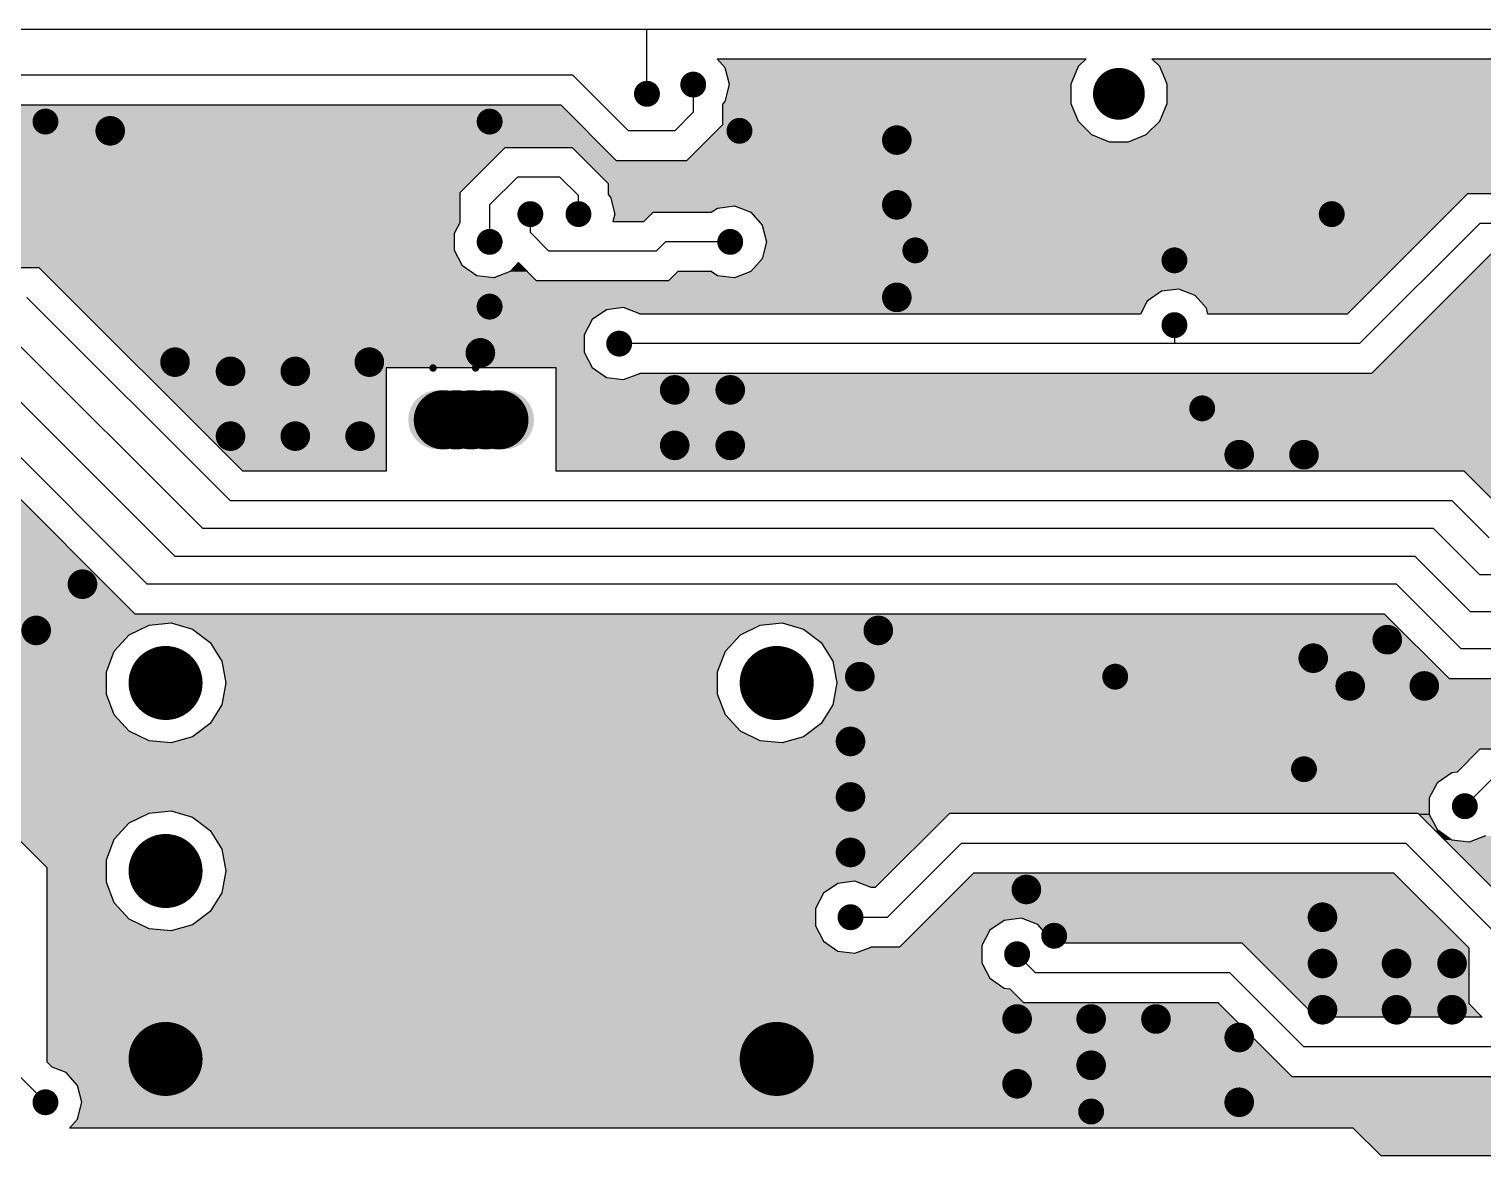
# Model space of a CAD drawing. Extents: x 295 to 953, y 10 to 290.
# Drawn here: x 579 to 643.8, y 188.2 to 238.5 of the extents above; entities that cross this region are included whole.
import ezdxf

# ---------------------------------------------------------------- set-up
doc = ezdxf.new("R2010")
doc.units = 0
doc.header["$LTSCALE"] = 5
doc.header["$MEASUREMENT"] = 0
doc.layers.get('0').update_dxf_attribs({"linetype": 'CONTINUOUS', "lineweight": 25})
doc.layers.add('19_SOLD_GBR', color=4, linetype='CONTINUOUS')

msp = doc.modelspace()

# ---------------------------------------------------------------- linework, layer by layer
at = {"color": 7}
for points, const_width in [([(608.891, 235.975, -1), (608.314, 235.975, -1)], 0.577), ([(628.155, 235.563, -1), (627, 235.563, -1)], 1.155), ([(606.829, 235.563, -1), (606.251, 235.563, -1)], 0.577), ([(580.016, 234.325, -1), (579.439, 234.325, -1)], 0.577), ([(599.816, 234.325, -1), (599.239, 234.325, -1)], 0.577), ([(582.945, 233.913, -1), (582.285, 233.913, -1)], 0.66), ([(610.954, 233.913, -1), (610.376, 233.913, -1)], 0.577), ([(618.008, 233.5, -1), (617.348, 233.5, -1)], 0.66), ([(601.631, 230.2, -1), (601.054, 230.2, -1)], 0.577), ([(603.776, 230.2, -1), (603.199, 230.2, -1)], 0.577), ([(618.008, 230.613, -1), (617.348, 230.613, -1)], 0.66), ([(637.354, 230.2, -1), (636.776, 230.2, -1)], 0.577), ([(599.816, 228.962, -1), (599.239, 228.962, -1)], 0.577), ([(610.541, 228.962, -1), (609.964, 228.962, -1)], 0.577), ([(618.791, 228.583, -1), (618.214, 228.583, -1)], 0.577), ([(630.341, 228.138, -1), (629.764, 228.138, -1)], 0.577), ([(618.008, 226.488, -1), (617.348, 226.488, -1)], 0.66), ([(599.816, 226.075, -1), (599.239, 226.075, -1)], 0.577), ([(630.341, 225.25, -1), (629.764, 225.25, -1)], 0.577), ([(605.591, 224.425, -1), (605.014, 224.425, -1)], 0.577), ([(585.833, 223.6, -1), (585.173, 223.6, -1)], 0.66), ([(594.495, 223.6, -1), (593.835, 223.6, -1)], 0.66), ([(599.445, 224.013, -1), (598.785, 224.013, -1)], 0.66), ([(588.308, 223.188, -1), (587.648, 223.188, -1)], 0.66), ([(591.195, 223.188, -1), (590.535, 223.188, -1)], 0.66), ([(597.087, 223.339, -1), (596.922, 223.339, -1)], 0.165), ([(598.985, 223.339, -1), (598.82, 223.339, -1)], 0.165), ([(608.108, 222.363, -1), (607.448, 222.363, -1)], 0.66), ([(610.583, 222.363, -1), (609.923, 222.363, -1)], 0.66), ([(598.125, 221.029, -1), (596.805, 221.029, -1)], 1.32), ([(598.703, 221.029, -1), (597.383, 221.029, -1)], 1.32), ([(599.363, 221.029, -1), (598.043, 221.029, -1)], 1.32), ([(600.023, 221.029, -1), (598.703, 221.029, -1)], 1.32), ([(600.6, 221.029, -1), (599.28, 221.029, -1)], 1.32), ([(631.579, 221.538, -1), (631.001, 221.538, -1)], 0.577), ([(588.308, 220.3, -1), (587.648, 220.3, -1)], 0.66), ([(591.195, 220.3, -1), (590.535, 220.3, -1)], 0.66), ([(594.083, 220.3, -1), (593.423, 220.3, -1)], 0.66), ([(608.108, 219.888, -1), (607.448, 219.888, -1)], 0.66), ([(610.583, 219.888, -1), (609.923, 219.888, -1)], 0.66), ([(633.27, 219.475, -1), (632.61, 219.475, -1)], 0.66), ([(636.158, 219.475, -1), (635.498, 219.475, -1)], 0.66), ([(581.708, 213.7, -1), (581.048, 213.7, -1)], 0.66), ([(579.645, 211.638, -1), (578.985, 211.638, -1)], 0.66), ([(617.183, 211.638, -1), (616.523, 211.638, -1)], 0.66), ([(639.87, 211.225, -1), (639.21, 211.225, -1)], 0.66), ([(585.907, 209.294, -1), (584.257, 209.294, -1)], 1.65), ([(613.148, 209.294, -1), (611.498, 209.294, -1)], 1.65), ([(636.57, 210.4, -1), (635.91, 210.4, -1)], 0.66), ([(616.358, 209.575, -1), (615.698, 209.575, -1)], 0.66), ([(627.701, 209.575, -1), (627.124, 209.575, -1)], 0.577), ([(638.22, 209.163, -1), (637.56, 209.163, -1)], 0.66), ([(641.52, 209.163, -1), (640.86, 209.163, -1)], 0.66), ([(615.945, 206.688, -1), (615.285, 206.688, -1)], 0.66), ([(636.116, 205.45, -1), (635.539, 205.45, -1)], 0.577), ([(615.945, 204.213, -1), (615.285, 204.213, -1)], 0.66), ([(643.286, 203.8, -1), (642.708, 203.8, -1)], 0.577), ([(585.907, 200.912, -1), (584.257, 200.912, -1)], 1.65), ([(615.945, 201.738, -1), (615.285, 201.738, -1)], 0.66), ([(623.783, 200.088, -1), (623.123, 200.088, -1)], 0.66), ([(615.904, 198.85, -1), (615.326, 198.85, -1)], 0.577), ([(636.983, 198.85, -1), (636.323, 198.85, -1)], 0.66), ([(624.979, 198.025, -1), (624.401, 198.025, -1)], 0.577), ([(623.329, 197.2, -1), (622.751, 197.2, -1)], 0.577), ([(636.983, 196.788, -1), (636.323, 196.788, -1)], 0.66), ([(640.283, 196.788, -1), (639.623, 196.788, -1)], 0.66), ([(642.758, 196.788, -1), (642.098, 196.788, -1)], 0.66), ([(636.983, 194.725, -1), (636.323, 194.725, -1)], 0.66), ([(640.283, 194.725, -1), (639.623, 194.725, -1)], 0.66), ([(642.758, 194.725, -1), (642.098, 194.725, -1)], 0.66), ([(623.37, 194.313, -1), (622.71, 194.313, -1)], 0.66), ([(626.67, 194.313, -1), (626.01, 194.313, -1)], 0.66), ([(629.558, 194.313, -1), (628.898, 194.313, -1)], 0.66), ([(585.907, 192.531, -1), (584.257, 192.531, -1)], 1.65), ([(613.148, 192.531, -1), (611.498, 192.531, -1)], 1.65), ([(633.27, 193.488, -1), (632.61, 193.488, -1)], 0.66), ([(626.67, 192.25, -1), (626.01, 192.25, -1)], 0.66), ([(623.37, 191.425, -1), (622.71, 191.425, -1)], 0.66), ([(580.016, 190.6, -1), (579.439, 190.6, -1)], 0.577), ([(633.27, 190.6, -1), (632.61, 190.6, -1)], 0.66), ([(626.629, 190.188, -1), (626.051, 190.188, -1)], 0.577)]:
    msp.add_lwpolyline(points, format="xyb", close=True, dxfattribs=dict(at, const_width=const_width))
at = {"layer": '19_SOLD_GBR', "color": 7}
for p, q in [((547.553, 238.45), (606.54, 238.45)), ((606.54, 238.45), (718.74, 238.45)), ((606.54, 235.563), (606.54, 238.45)), ((609.673, 237.13), (626.111, 237.13)), ((610.031, 236.726), (609.673, 237.13)), ((610.218, 235.975), (610.031, 236.726)), ((625.759, 236.779), (625.433, 235.99)), ((626.111, 237.13), (625.759, 236.779)), ((629.044, 237.13), (663.577, 237.13)), ((629.396, 236.779), (629.044, 237.13)), ((629.723, 235.99), (629.396, 236.779)), ((603.24, 236.388), (548.79, 236.388)), ((603.24, 236.388), (605.715, 233.913)), ((608.603, 235.975), (608.603, 234.738)), ((610.031, 235.224), (610.218, 235.975)), ((625.433, 235.99), (625.433, 235.135)), ((629.723, 235.135), (629.723, 235.99)), ((549.336, 235.068), (602.694, 235.068)), ((602.694, 235.068), (605.169, 232.593)), ((607.778, 233.913), (608.603, 234.738)), ((609.923, 235.1), (610.031, 235.224)), ((609.923, 234.191), (609.923, 235.1)), ((625.433, 235.135), (625.759, 234.348)), ((629.396, 234.348), (629.723, 235.135)), ((608.324, 232.593), (609.923, 234.191)), ((625.759, 234.348), (626.362, 233.744)), ((628.792, 233.744), (629.396, 234.348)), ((607.778, 233.913), (605.715, 233.913)), ((626.362, 233.744), (627.15, 233.418)), ((627.15, 233.418), (628.005, 233.418)), ((628.005, 233.418), (628.792, 233.744)), ((598.208, 231.159), (600.219, 233.17)), ((600.219, 233.17), (603.209, 233.17)), ((603.209, 233.17), (604.808, 231.571)), ((605.169, 232.593), (608.324, 232.593)), ((599.528, 230.613), (600.765, 231.85)), ((602.663, 231.85), (600.765, 231.85)), ((602.663, 231.85), (603.488, 231.025)), ((604.808, 231.571), (604.808, 231.074)), ((598.208, 229.821), (598.208, 231.159)), ((603.488, 230.2), (603.488, 231.025)), ((604.808, 231.074), (604.916, 230.951)), ((604.916, 230.951), (605.103, 230.2)), ((643.119, 231.108), (637.756, 225.745)), ((657.556, 231.108), (643.119, 231.108)), ((599.528, 230.613), (599.528, 228.962)), ((601.343, 229.375), (601.343, 230.2)), ((605.103, 230.2), (605.02, 229.87)), ((606.406, 229.87), (606.819, 230.283)), ((606.819, 230.283), (609.404, 230.283)), ((609.404, 230.283), (609.68, 230.472)), ((609.68, 230.472), (610.447, 230.566)), ((610.447, 230.566), (611.17, 230.291)), ((611.17, 230.291), (611.681, 229.713)), ((597.96, 229.349), (598.208, 229.821)), ((605.02, 229.87), (606.406, 229.87)), ((611.681, 229.713), (611.868, 228.962)), ((638.303, 224.425), (643.665, 229.788)), ((658.103, 229.788), (643.665, 229.788)), ((597.96, 228.576), (597.96, 229.349)), ((601.343, 229.375), (602.168, 228.55)), ((606.953, 228.55), (607.365, 228.962)), ((610.253, 228.962), (607.365, 228.962)), ((611.868, 228.962), (611.681, 228.212)), ((598.318, 227.892), (597.96, 228.576)), ((606.953, 228.55), (602.168, 228.55)), ((611.681, 228.212), (611.17, 227.634)), ((638.849, 223.105), (644.211, 228.468)), ((579.449, 227.807), (544.531, 227.807)), ((588.524, 218.732), (579.449, 227.807)), ((598.955, 227.453), (598.318, 227.892)), ((600.445, 227.634), (599.722, 227.36)), ((600.808, 228.043), (600.445, 227.634)), ((601.621, 227.23), (600.808, 228.043)), ((607.911, 227.642), (607.499, 227.23)), ((609.404, 227.642), (607.911, 227.642)), ((609.68, 227.453), (609.404, 227.642)), ((611.17, 227.634), (610.447, 227.36)), ((599.722, 227.36), (598.955, 227.453)), ((607.499, 227.23), (601.621, 227.23)), ((610.447, 227.36), (609.68, 227.453)), ((630.247, 226.854), (629.48, 226.76)), ((630.97, 226.578), (630.247, 226.854)), ((578.903, 226.488), (587.978, 217.413)), ((628.843, 226.321), (628.541, 225.745)), ((629.48, 226.76), (628.843, 226.321)), ((631.481, 226.001), (630.97, 226.578)), ((604.73, 225.935), (604.093, 225.496)), ((605.497, 226.029), (604.73, 225.935)), ((606.22, 225.753), (605.497, 226.029)), ((606.228, 225.745), (606.22, 225.753)), ((628.541, 225.745), (606.228, 225.745)), ((631.546, 225.745), (631.481, 226.001)), ((637.756, 225.745), (631.546, 225.745)), ((604.093, 225.496), (603.735, 224.811)), ((630.053, 225.25), (630.053, 224.425)), ((578.078, 224.838), (586.74, 216.175)), ((603.735, 224.811), (603.735, 224.039)), ((630.053, 224.425), (605.303, 224.425)), ((638.303, 224.425), (630.053, 224.425)), ((603.735, 224.039), (604.093, 223.354)), ((577.253, 223.188), (585.503, 214.938)), ((594.908, 223.339), (594.908, 218.732)), ((597.005, 223.339), (594.908, 223.339)), ((598.501, 223.339), (597.005, 223.339)), ((598.503, 223.339), (598.501, 223.339)), ((598.902, 223.339), (598.503, 223.339)), ((600.399, 223.339), (598.902, 223.339)), ((600.4, 223.339), (600.399, 223.339)), ((602.498, 223.339), (600.4, 223.339)), ((602.498, 218.732), (602.498, 223.339)), ((604.093, 223.354), (604.73, 222.915)), ((605.497, 222.823), (606.22, 223.097)), ((606.22, 223.097), (606.228, 223.105)), ((606.228, 223.105), (638.849, 223.105)), ((604.73, 222.915), (605.497, 222.823)), ((576.428, 221.538), (584.265, 213.7)), ((575.881, 220.218), (583.719, 212.38)), ((594.908, 218.732), (588.524, 218.732)), ((642.974, 218.732), (602.498, 218.732)), ((644.624, 217.083), (642.974, 218.732)), ((642.428, 217.413), (587.978, 217.413)), ((642.428, 217.413), (644.078, 215.763)), ((641.603, 216.175), (586.74, 216.175)), ((641.603, 216.175), (643.665, 214.113)), ((640.778, 214.938), (585.503, 214.938)), ((640.778, 214.938), (643.253, 212.463)), ((665.115, 214.113), (643.665, 214.113)), ((639.953, 213.7), (584.265, 213.7)), ((639.953, 213.7), (642.84, 210.813)), ((583.719, 212.38), (639.406, 212.38)), ((584.346, 211.878), (585.329, 211.969)), ((585.329, 211.969), (586.28, 211.699)), ((611.587, 211.878), (612.571, 211.969)), ((612.571, 211.969), (613.521, 211.699)), ((639.406, 212.38), (642.294, 209.493)), ((666.765, 212.463), (643.253, 212.463)), ((582.798, 210.709), (583.463, 211.438)), ((583.463, 211.438), (584.346, 211.878)), ((586.28, 211.699), (587.067, 211.105)), ((610.04, 210.709), (610.705, 211.438)), ((610.705, 211.438), (611.587, 211.878)), ((613.521, 211.699), (614.308, 211.105)), ((582.442, 209.788), (582.798, 210.709)), ((587.067, 211.105), (587.587, 210.265)), ((609.683, 209.788), (610.04, 210.709)), ((614.308, 211.105), (614.828, 210.265)), ((663.878, 210.813), (642.84, 210.813)), ((587.587, 210.265), (587.768, 209.294)), ((614.828, 210.265), (615.01, 209.294)), ((582.442, 208.801), (582.442, 209.788)), ((609.683, 208.801), (609.683, 209.788)), ((642.294, 209.493), (663.029, 209.493)), ((582.798, 207.88), (582.442, 208.801)), ((587.768, 209.294), (587.587, 208.324)), ((610.04, 207.88), (609.683, 208.801)), ((615.01, 209.294), (614.828, 208.324)), ((587.587, 208.324), (587.067, 207.484)), ((614.828, 208.324), (614.308, 207.484)), ((583.463, 207.151), (582.798, 207.88)), ((587.067, 207.484), (586.28, 206.89)), ((610.705, 207.151), (610.04, 207.88)), ((614.308, 207.484), (613.521, 206.89)), ((584.346, 206.711), (583.463, 207.151)), ((586.28, 206.89), (585.329, 206.62)), ((611.587, 206.711), (610.705, 207.151)), ((613.521, 206.89), (612.571, 206.62)), ((579.81, 201.046), (574.499, 206.357)), ((585.329, 206.62), (584.346, 206.711)), ((612.571, 206.62), (611.587, 206.711)), ((642.668, 205.339), (643.688, 206.357)), ((643.688, 206.357), (654.779, 206.357)), ((641.429, 204.186), (641.787, 204.871)), ((641.787, 204.871), (642.424, 205.31)), ((642.424, 205.31), (642.668, 205.339)), ((642.997, 203.8), (644.234, 205.038)), ((641.429, 203.414), (641.429, 204.186)), ((583.463, 203.056), (584.346, 203.496)), ((584.346, 203.496), (585.329, 203.587)), ((585.329, 203.587), (586.28, 203.317)), ((582.798, 202.327), (583.463, 203.056)), ((586.28, 203.317), (587.067, 202.723)), ((620.019, 203.47), (616.719, 200.17)), ((640.911, 203.47), (620.019, 203.47)), ((645.81, 198.571), (640.911, 203.47)), ((641.787, 202.729), (641.429, 203.414)), ((582.442, 201.406), (582.798, 202.327)), ((587.067, 202.723), (587.587, 201.883)), ((642.424, 202.29), (641.787, 202.729)), ((643.191, 202.198), (642.424, 202.29)), ((643.914, 202.472), (643.191, 202.198)), ((587.587, 201.883), (587.768, 200.912)), ((620.565, 202.15), (617.265, 198.85)), ((620.565, 202.15), (640.365, 202.15)), ((644.49, 198.025), (640.365, 202.15)), ((579.81, 192.384), (579.81, 201.046)), ((582.442, 200.419), (582.442, 201.406)), ((587.768, 200.912), (587.587, 199.942)), ((582.798, 199.498), (582.442, 200.419)), ((615.042, 200.36), (614.406, 199.921)), ((615.81, 200.454), (615.042, 200.36)), ((616.532, 200.178), (615.81, 200.454)), ((617.811, 197.53), (621.111, 200.83)), ((621.111, 200.83), (639.819, 200.83)), ((639.819, 200.83), (643.17, 197.479)), ((587.587, 199.942), (587.067, 199.102)), ((614.406, 199.921), (614.048, 199.236)), ((616.541, 200.17), (616.532, 200.178)), ((616.719, 200.17), (616.541, 200.17)), ((583.463, 198.769), (582.798, 199.498)), ((587.067, 199.102), (586.28, 198.508)), ((614.048, 199.236), (614.048, 198.464)), ((584.346, 198.329), (583.463, 198.769)), ((585.329, 198.238), (584.346, 198.329)), ((586.28, 198.508), (585.329, 198.238)), ((614.048, 198.464), (614.406, 197.779)), ((615.615, 198.85), (617.265, 198.85)), ((622.467, 198.71), (621.831, 198.271)), ((623.235, 198.804), (622.467, 198.71)), ((623.957, 198.528), (623.235, 198.804)), ((624.469, 197.951), (623.957, 198.528)), ((614.406, 197.779), (615.042, 197.34)), ((621.831, 198.271), (621.473, 197.586)), ((624.533, 197.695), (624.469, 197.951)), ((633.074, 197.695), (624.533, 197.695)), ((636.374, 194.395), (633.074, 197.695)), ((615.042, 197.34), (615.81, 197.248)), ((615.81, 197.248), (616.532, 197.522)), ((616.532, 197.522), (616.541, 197.53)), ((616.541, 197.53), (617.811, 197.53)), ((621.473, 197.586), (621.473, 196.814)), ((623.04, 197.2), (623.865, 196.375)), ((643.17, 197.479), (643.17, 195.004)), ((621.473, 196.814), (621.831, 196.129)), ((632.528, 196.375), (623.865, 196.375)), ((632.528, 196.375), (635.828, 193.075)), ((621.831, 196.129), (622.467, 195.69)), ((622.467, 195.69), (622.712, 195.661)), ((622.712, 195.661), (623.319, 195.055)), ((623.319, 195.055), (631.981, 195.055)), ((631.981, 195.055), (635.281, 191.755)), ((643.17, 195.004), (643.777, 194.395)), ((643.777, 194.395), (636.374, 194.395)), ((673.365, 193.075), (635.828, 193.075)), ((579.728, 190.6), (578.49, 191.838)), ((580.034, 192.161), (579.81, 192.384)), ((580.645, 191.928), (580.034, 192.161)), ((581.156, 191.351), (580.645, 191.928)), ((581.343, 190.6), (581.156, 191.351)), ((635.281, 191.755), (648.12, 191.755)), ((581.156, 189.849), (581.343, 190.6)), ((580.798, 189.445), (581.156, 189.849)), ((638.024, 189.445), (580.798, 189.445)), ((639.261, 188.208), (638.024, 189.445)), ((648.12, 188.208), (639.261, 188.208))]:
    msp.add_line(p, q, dxfattribs=at)
for points in [[(625.759, 236.779), (626.111, 237.13), (609.985, 236.779), (609.673, 237.13)], [(626.111, 237.13), (626.111, 237.13), (609.673, 237.13), (626.111, 237.13)], [(625.737, 236.726), (625.759, 236.779), (610.031, 236.726), (609.985, 236.779)], [(625.433, 235.99), (625.737, 236.726), (610.214, 235.99), (610.031, 236.726)], [(663.226, 236.779), (663.577, 237.13), (629.396, 236.779), (629.044, 237.13)], [(663.577, 237.13), (663.577, 237.13), (629.044, 237.13), (663.577, 237.13)], [(662.437, 235.99), (663.226, 236.779), (629.723, 235.99), (629.396, 236.779)], [(625.433, 235.224), (625.433, 235.975), (610.031, 235.224), (610.218, 235.975)], [(625.433, 235.975), (625.433, 235.99), (610.218, 235.975), (610.214, 235.99)], [(661.583, 235.135), (662.437, 235.99), (629.723, 235.135), (629.723, 235.99)], [(604.591, 233.17), (602.694, 235.067), (547.439, 233.17), (549.336, 235.067)], [(602.694, 235.067), (602.694, 235.068), (600.219, 235.067), (602.694, 235.068)], [(625.447, 235.1), (625.433, 235.135), (609.923, 235.1), (609.953, 235.135)], [(625.759, 234.348), (625.447, 235.1), (609.923, 234.348), (609.923, 235.1)], [(625.433, 235.135), (625.433, 235.224), (609.953, 235.135), (610.031, 235.224)], [(660.796, 234.348), (661.583, 235.135), (629.396, 234.348), (629.723, 235.135)], [(626.362, 233.744), (625.916, 234.191), (609.475, 233.744), (609.923, 234.191)], [(625.916, 234.191), (625.759, 234.348), (609.923, 234.191), (609.923, 234.348)], [(660.192, 233.744), (660.796, 234.348), (628.792, 233.744), (629.396, 234.348)], [(659.041, 232.593), (659.866, 233.418), (608.324, 232.593), (609.149, 233.418)], [(627.15, 233.418), (626.362, 233.744), (609.149, 233.418), (609.475, 233.744)], [(659.866, 233.418), (660.192, 233.744), (628.005, 233.418), (628.792, 233.744)], [(598.208, 231.159), (600.219, 233.17), (545.427, 231.159), (547.439, 233.17)], [(604.591, 233.17), (604.591, 233.17), (603.209, 233.17), (600.219, 233.17)], [(605.169, 232.593), (604.591, 233.17), (603.786, 232.593), (603.209, 233.17)], [(658.02, 231.571), (659.041, 232.593), (604.808, 231.571), (603.786, 232.593)], [(657.556, 231.108), (658.02, 231.571), (604.808, 231.108), (604.808, 231.571)], [(598.208, 229.821), (598.208, 231.159), (544.089, 229.821), (545.427, 231.159)], [(643.086, 231.074), (643.119, 231.108), (604.808, 231.074), (604.808, 231.108)], [(642.962, 230.951), (643.086, 231.074), (604.916, 230.951), (604.808, 231.074)], [(642.578, 230.566), (642.962, 230.951), (605.012, 230.566), (604.916, 230.951)], [(609.68, 230.472), (610.447, 230.566), (605.035, 230.472), (605.012, 230.566)], [(606.406, 229.87), (606.736, 230.2), (605.02, 229.87), (605.103, 230.2)], [(609.404, 230.283), (609.68, 230.472), (605.082, 230.283), (605.035, 230.472)], [(606.736, 230.2), (606.819, 230.283), (605.103, 230.2), (605.082, 230.283)], [(642.302, 230.291), (642.578, 230.566), (611.17, 230.291), (610.447, 230.566)], [(641.725, 229.713), (642.302, 230.291), (611.681, 229.713), (611.17, 230.291)], [(597.96, 229.349), (598.208, 229.821), (543.617, 229.349), (544.089, 229.821)], [(640.974, 228.962), (641.725, 229.713), (611.868, 228.962), (611.681, 229.713)], [(597.96, 228.576), (597.96, 229.349), (542.845, 228.576), (543.617, 229.349)], [(640.223, 228.212), (640.974, 228.962), (611.681, 228.212), (611.868, 228.962)], [(598.318, 227.892), (597.96, 228.576), (542.16, 227.892), (542.845, 228.576)], [(639.646, 227.634), (640.223, 228.212), (611.17, 227.634), (611.681, 228.212)], [(671.633, 227.266), (671.633, 228.467), (643.01, 227.266), (644.211, 228.467)], [(598.44, 227.807), (598.318, 227.892), (542.076, 227.807), (542.16, 227.892)], [(598.44, 227.807), (598.44, 227.807), (579.449, 227.807), (544.531, 227.807)], [(598.955, 227.453), (598.44, 227.807), (579.803, 227.453), (579.449, 227.807)], [(601.491, 227.36), (601.217, 227.634), (599.722, 227.36), (600.445, 227.634)], [(601.217, 227.634), (600.808, 228.043), (600.445, 227.634), (600.808, 228.043)], [(609.68, 227.453), (609.404, 227.642), (607.721, 227.453), (607.911, 227.642)], [(609.404, 227.642), (609.404, 227.642), (607.911, 227.642), (609.404, 227.642)], [(639.372, 227.36), (639.646, 227.634), (610.447, 227.36), (611.17, 227.634)], [(599.722, 227.36), (598.955, 227.453), (579.896, 227.36), (579.803, 227.453)], [(601.621, 227.23), (601.491, 227.36), (580.026, 227.23), (579.896, 227.36)], [(638.865, 226.854), (639.241, 227.23), (580.402, 226.854), (580.026, 227.23)], [(629.48, 226.76), (630.247, 226.854), (580.496, 226.76), (580.402, 226.854)], [(639.241, 227.23), (639.372, 227.36), (607.499, 227.23), (607.629, 227.36)], [(610.447, 227.36), (609.68, 227.453), (607.629, 227.36), (607.721, 227.453)], [(638.59, 226.578), (638.865, 226.854), (630.97, 226.578), (630.247, 226.854)], [(647.818, 226.733), (648.455, 227.172), (642.477, 226.733), (642.916, 227.172)], [(648.455, 227.172), (649.222, 227.266), (642.916, 227.172), (643.01, 227.266)], [(628.843, 226.321), (629.48, 226.76), (580.935, 226.321), (580.496, 226.76)], [(628.69, 226.029), (628.843, 226.321), (581.227, 226.029), (580.935, 226.321)], [(638.012, 226.001), (638.59, 226.578), (631.481, 226.001), (630.97, 226.578)], [(647.46, 226.049), (647.818, 226.733), (641.792, 226.049), (642.477, 226.733)], [(604.73, 225.935), (605.497, 226.029), (581.321, 225.935), (581.227, 226.029)], [(604.093, 225.496), (604.73, 225.935), (581.76, 225.496), (581.321, 225.935)], [(628.545, 225.753), (628.69, 226.029), (606.22, 225.753), (605.497, 226.029)], [(628.541, 225.745), (628.545, 225.753), (606.228, 225.745), (606.22, 225.753)], [(637.756, 225.745), (638.012, 226.001), (631.546, 225.745), (631.481, 226.001)], [(647.46, 225.276), (647.46, 226.049), (641.02, 225.276), (641.792, 226.049)], [(603.735, 224.811), (604.093, 225.496), (582.445, 224.811), (581.76, 225.496)], [(647.818, 224.592), (647.46, 225.276), (640.335, 224.592), (641.02, 225.276)], [(603.735, 224.039), (603.735, 224.811), (583.217, 224.039), (582.445, 224.811)], [(648.455, 224.153), (647.818, 224.592), (639.896, 224.153), (640.335, 224.592)], [(604.093, 223.354), (603.735, 224.039), (583.902, 223.354), (583.217, 224.039)], [(671.633, 223.105), (671.633, 224.06), (638.849, 223.105), (639.804, 224.06)], [(649.222, 224.06), (648.455, 224.153), (639.804, 224.06), (639.896, 224.153)], [(604.115, 223.339), (604.093, 223.354), (583.917, 223.339), (583.902, 223.354)], [(594.908, 218.733), (594.908, 223.339), (588.524, 218.733), (583.917, 223.339)], [(604.115, 223.339), (604.115, 223.339), (602.498, 223.339), (594.908, 223.339)], [(604.73, 222.915), (604.115, 223.339), (602.498, 222.915), (602.498, 223.339)], [(671.633, 222.823), (671.633, 223.097), (605.497, 222.823), (606.22, 223.097)], [(671.633, 223.097), (671.633, 223.105), (606.22, 223.097), (606.228, 223.105)], [(671.633, 223.105), (671.633, 223.105), (606.228, 223.105), (638.849, 223.105)], [(600.692, 222.249), (600.445, 222.325), (596.713, 222.249), (596.96, 222.325)], [(600.445, 222.325), (600.188, 222.349), (596.96, 222.325), (597.218, 222.349)], [(605.497, 222.823), (604.73, 222.915), (602.498, 222.823), (602.498, 222.915)], [(671.633, 222.496), (671.633, 222.823), (602.498, 222.496), (602.498, 222.823)], [(667.869, 218.732), (671.633, 222.496), (602.498, 218.732), (602.498, 222.496)], [(601.407, 221.534), (601.285, 221.762), (595.998, 221.534), (596.12, 221.762)], [(601.285, 221.762), (601.121, 221.963), (596.12, 221.762), (596.284, 221.963)], [(601.121, 221.963), (600.92, 222.127), (596.284, 221.963), (596.485, 222.127)], [(600.92, 222.127), (600.692, 222.249), (596.485, 222.127), (596.713, 222.249)], [(601.508, 221.029), (601.483, 221.287), (595.898, 221.029), (595.922, 221.287)], [(601.483, 220.772), (601.508, 221.029), (595.922, 220.772), (595.898, 221.029)], [(601.483, 221.287), (601.407, 221.534), (595.922, 221.287), (595.998, 221.534)], [(601.407, 220.524), (601.483, 220.772), (595.998, 220.524), (595.922, 220.772)], [(601.285, 220.297), (601.407, 220.524), (596.12, 220.297), (595.998, 220.524)], [(601.121, 220.095), (601.285, 220.297), (596.284, 220.095), (596.12, 220.297)], [(600.92, 219.932), (601.121, 220.095), (596.485, 219.932), (596.284, 220.095)], [(600.692, 219.81), (600.92, 219.932), (596.713, 219.81), (596.485, 219.932)], [(600.445, 219.734), (600.692, 219.81), (596.96, 219.734), (596.713, 219.81)], [(600.188, 219.709), (600.445, 219.734), (597.218, 219.709), (596.96, 219.734)], [(580.615, 215.484), (576.541, 219.557), (560.423, 215.484), (556.349, 219.557)], [(588.524, 218.732), (594.908, 218.733), (588.524, 218.732), (588.524, 218.733)], [(667.869, 218.732), (667.869, 218.732), (642.974, 218.732), (602.498, 218.732)], [(666.503, 217.366), (667.869, 218.732), (644.34, 217.366), (642.974, 218.732)], [(583.09, 213.009), (580.615, 215.484), (560.423, 213.009), (560.423, 215.484)], [(583.719, 212.38), (583.09, 213.009), (561.051, 212.38), (560.423, 213.009)], [(639.817, 211.969), (639.406, 212.38), (561.462, 211.969), (561.051, 212.38)], [(584.346, 211.878), (585.329, 211.969), (561.553, 211.878), (561.462, 211.969)], [(611.587, 211.878), (612.571, 211.969), (585.648, 211.878), (585.329, 211.969)], [(639.406, 212.38), (639.406, 212.38), (612.571, 212.38), (639.406, 212.38)], [(640.088, 211.699), (639.817, 211.969), (613.521, 211.699), (612.571, 211.969)], [(583.463, 211.438), (584.346, 211.878), (561.993, 211.438), (561.553, 211.878)], [(582.798, 210.709), (583.463, 211.438), (562.723, 210.709), (561.993, 211.438)], [(611.227, 211.699), (611.587, 211.878), (586.28, 211.699), (585.648, 211.878)], [(610.705, 211.438), (611.227, 211.699), (586.625, 211.438), (586.28, 211.699)], [(610.401, 211.105), (610.705, 211.438), (587.067, 211.105), (586.625, 211.438)], [(640.682, 211.105), (640.088, 211.699), (614.308, 211.105), (613.521, 211.699)], [(582.442, 209.788), (582.798, 210.709), (563.643, 209.788), (562.723, 210.709)], [(610.04, 210.709), (610.401, 211.105), (587.312, 210.709), (587.067, 211.105)], [(609.868, 210.265), (610.04, 210.709), (587.587, 210.265), (587.312, 210.709)], [(641.522, 210.265), (640.682, 211.105), (614.828, 210.265), (614.308, 211.105)], [(609.683, 209.788), (609.868, 210.265), (587.676, 209.788), (587.587, 210.265)], [(642.294, 209.493), (641.522, 210.265), (614.972, 209.493), (614.828, 210.265)], [(582.442, 208.801), (582.442, 209.788), (564.63, 208.801), (563.643, 209.788)], [(609.683, 209.294), (609.683, 209.788), (587.768, 209.294), (587.676, 209.788)], [(655.822, 209.492), (642.294, 209.493), (614.972, 209.492), (614.972, 209.493)], [(663.305, 209.303), (663.029, 209.492), (615.008, 209.303), (614.972, 209.492)], [(582.798, 207.88), (582.442, 208.801), (565.551, 207.88), (564.63, 208.801)], [(609.868, 208.324), (609.683, 208.801), (587.587, 208.324), (587.676, 208.801)], [(609.683, 208.801), (609.683, 209.294), (587.676, 208.801), (587.768, 209.294)], [(667.869, 208.42), (668.659, 209.21), (614.846, 208.42), (614.994, 209.21)], [(664.072, 209.21), (663.374, 209.294), (614.994, 209.21), (615.01, 209.294)], [(663.374, 209.294), (663.305, 209.303), (615.01, 209.294), (615.008, 209.303)], [(610.04, 207.88), (609.868, 208.324), (587.312, 207.88), (587.587, 208.324)], [(661.158, 207.484), (661.998, 208.324), (614.308, 207.484), (614.828, 208.324)], [(661.998, 208.324), (662.094, 208.42), (614.828, 208.324), (614.846, 208.42)], [(583.463, 207.151), (582.798, 207.88), (566.28, 207.151), (565.551, 207.88)], [(610.705, 207.151), (610.401, 207.484), (586.625, 207.151), (587.067, 207.484)], [(610.401, 207.484), (610.04, 207.88), (587.067, 207.484), (587.312, 207.88)], [(660.564, 206.89), (661.158, 207.484), (613.521, 206.89), (614.308, 207.484)], [(584.346, 206.711), (583.463, 207.151), (566.721, 206.711), (566.28, 207.151)], [(611.587, 206.711), (611.227, 206.89), (585.648, 206.711), (586.28, 206.89)], [(611.227, 206.89), (610.705, 207.151), (586.28, 206.89), (586.625, 207.151)], [(660.315, 206.641), (660.564, 206.89), (612.646, 206.641), (613.521, 206.89)], [(585.329, 206.62), (584.346, 206.711), (566.811, 206.62), (566.721, 206.711)], [(655.055, 206.547), (655.647, 206.62), (566.884, 206.547), (566.811, 206.62)], [(654.779, 206.357), (655.055, 206.547), (567.074, 206.357), (566.884, 206.547)], [(643.688, 206.357), (643.688, 206.357), (574.499, 206.357), (567.074, 206.357)], [(642.668, 205.339), (643.688, 206.357), (575.517, 205.339), (574.499, 206.357)], [(612.571, 206.62), (611.587, 206.711), (585.329, 206.62), (585.648, 206.711)], [(655.647, 206.62), (655.822, 206.641), (612.571, 206.62), (612.646, 206.641)], [(642.424, 205.31), (642.668, 205.339), (575.546, 205.31), (575.517, 205.339)], [(641.787, 204.871), (642.424, 205.31), (575.985, 204.871), (575.546, 205.31)], [(641.429, 204.186), (641.787, 204.871), (576.67, 204.186), (575.985, 204.871)], [(641.429, 203.587), (641.429, 204.186), (577.269, 203.587), (576.67, 204.186)], [(584.346, 203.496), (585.329, 203.587), (577.36, 203.496), (577.269, 203.587)], [(583.463, 203.056), (584.346, 203.496), (577.8, 203.056), (577.36, 203.496)], [(641.429, 203.47), (641.429, 203.587), (585.741, 203.47), (585.329, 203.587)], [(582.798, 202.327), (583.463, 203.056), (578.53, 202.327), (577.8, 203.056)], [(619.865, 203.317), (620.019, 203.47), (586.28, 203.317), (585.741, 203.47)], [(619.271, 202.723), (619.865, 203.317), (587.067, 202.723), (586.28, 203.317)], [(641.429, 203.47), (641.429, 203.47), (640.911, 203.47), (620.019, 203.47)], [(641.429, 203.414), (641.429, 203.47), (640.967, 203.414), (640.911, 203.47)], [(641.787, 202.729), (641.429, 203.414), (641.652, 202.729), (640.967, 203.414)], [(582.442, 201.406), (582.798, 202.327), (579.45, 201.406), (578.53, 202.327)], [(618.432, 201.883), (619.271, 202.723), (587.587, 201.883), (587.067, 202.723)], [(642.424, 202.29), (641.787, 202.729), (642.091, 202.29), (641.652, 202.729)], [(643.191, 202.198), (642.424, 202.29), (642.183, 202.198), (642.091, 202.29)], [(652.245, 198.571), (655.872, 202.198), (645.81, 198.571), (642.183, 202.198)], [(655.872, 202.198), (656.146, 202.472), (643.191, 202.198), (643.914, 202.472)], [(617.461, 200.912), (618.432, 201.883), (587.768, 200.912), (587.587, 201.883)], [(582.442, 201.046), (582.442, 201.406), (579.81, 201.046), (579.45, 201.406)], [(582.442, 200.419), (582.442, 201.046), (579.81, 200.419), (579.81, 201.046)], [(617.003, 200.454), (617.461, 200.912), (587.682, 200.454), (587.768, 200.912)], [(582.798, 199.498), (582.442, 200.419), (579.81, 199.498), (579.81, 200.419)], [(614.437, 199.942), (615.042, 200.36), (587.587, 199.942), (587.665, 200.36)], [(615.042, 200.36), (615.81, 200.454), (587.665, 200.36), (587.682, 200.454)], [(616.727, 200.178), (617.003, 200.454), (616.532, 200.178), (615.81, 200.454)], [(641.845, 198.804), (639.819, 200.83), (619.085, 198.804), (621.111, 200.83)], [(639.819, 200.83), (639.819, 200.83), (621.111, 200.83), (639.819, 200.83)], [(614.048, 199.236), (614.406, 199.921), (587.149, 199.236), (587.573, 199.921)], [(614.406, 199.921), (614.437, 199.942), (587.573, 199.921), (587.587, 199.942)], [(616.719, 200.17), (616.727, 200.178), (616.541, 200.17), (616.532, 200.178)], [(583.463, 198.769), (582.798, 199.498), (579.81, 198.769), (579.81, 199.498)], [(614.048, 198.508), (614.048, 199.102), (586.28, 198.508), (587.067, 199.102)], [(614.048, 199.102), (614.048, 199.236), (587.067, 199.102), (587.149, 199.236)], [(584.346, 198.329), (583.463, 198.769), (579.81, 198.329), (579.81, 198.769)], [(585.329, 198.238), (584.346, 198.329), (579.81, 198.238), (579.81, 198.329)], [(614.166, 198.238), (614.048, 198.464), (585.329, 198.238), (586.123, 198.464)], [(614.048, 198.464), (614.048, 198.508), (586.123, 198.464), (586.28, 198.508)], [(621.831, 198.271), (622.467, 198.71), (618.552, 198.271), (618.991, 198.71)], [(622.467, 198.71), (623.235, 198.804), (618.991, 198.71), (619.085, 198.804)], [(642.121, 198.528), (641.845, 198.804), (623.957, 198.528), (623.235, 198.804)], [(642.698, 197.951), (642.121, 198.528), (624.469, 197.951), (623.957, 198.528)], [(614.406, 197.779), (614.166, 198.238), (579.81, 197.779), (579.81, 198.238)], [(615.042, 197.34), (614.406, 197.779), (579.81, 197.34), (579.81, 197.779)], [(621.473, 197.586), (621.831, 198.271), (617.867, 197.586), (618.552, 198.271)], [(642.954, 197.695), (642.698, 197.951), (624.533, 197.695), (624.469, 197.951)], [(642.954, 197.695), (642.954, 197.695), (633.074, 197.695), (624.533, 197.695)], [(643.17, 197.479), (642.954, 197.695), (633.29, 197.479), (633.074, 197.695)], [(615.81, 197.248), (615.042, 197.34), (579.81, 197.248), (579.81, 197.34)], [(621.473, 196.814), (621.473, 197.248), (579.81, 196.814), (579.81, 197.248)], [(621.473, 197.248), (621.473, 197.522), (615.81, 197.248), (616.532, 197.522)], [(621.473, 197.522), (621.473, 197.53), (616.532, 197.522), (616.541, 197.53)], [(621.473, 197.53), (621.473, 197.53), (616.541, 197.53), (617.811, 197.53)], [(621.473, 197.53), (621.473, 197.586), (617.811, 197.53), (617.867, 197.586)], [(643.17, 195.004), (643.17, 197.479), (635.765, 195.004), (633.29, 197.479)], [(621.831, 196.129), (621.473, 196.814), (579.81, 196.129), (579.81, 196.814)], [(622.467, 195.69), (621.831, 196.129), (579.81, 195.69), (579.81, 196.129)], [(622.712, 195.661), (622.467, 195.69), (579.81, 195.661), (579.81, 195.69)], [(623.319, 195.055), (622.712, 195.661), (579.81, 195.055), (579.81, 195.661)], [(634.653, 192.384), (631.981, 195.055), (579.81, 192.384), (579.81, 195.055)], [(643.777, 194.395), (643.17, 195.004), (636.374, 194.395), (635.765, 195.004)], [(634.876, 192.161), (634.653, 192.384), (580.034, 192.161), (579.81, 192.384)], [(635.108, 191.928), (634.876, 192.161), (580.645, 191.928), (580.034, 192.161)], [(635.281, 191.755), (635.108, 191.928), (580.798, 191.755), (580.645, 191.928)], [(648.12, 191.351), (648.12, 191.755), (581.156, 191.351), (580.798, 191.755)], [(648.12, 190.6), (648.12, 191.351), (581.343, 190.6), (581.156, 191.351)], [(648.12, 189.849), (648.12, 190.6), (581.156, 189.849), (581.343, 190.6)], [(648.12, 189.445), (648.12, 189.849), (580.798, 189.445), (581.156, 189.849)], [(648.12, 189.445), (648.12, 189.445), (638.024, 189.445), (580.798, 189.445)], [(648.12, 188.208), (648.12, 189.445), (639.261, 188.208), (638.024, 189.445)]]:
    msp.add_solid(points, dxfattribs=at)

doc.saveas('drawing.dxf')
